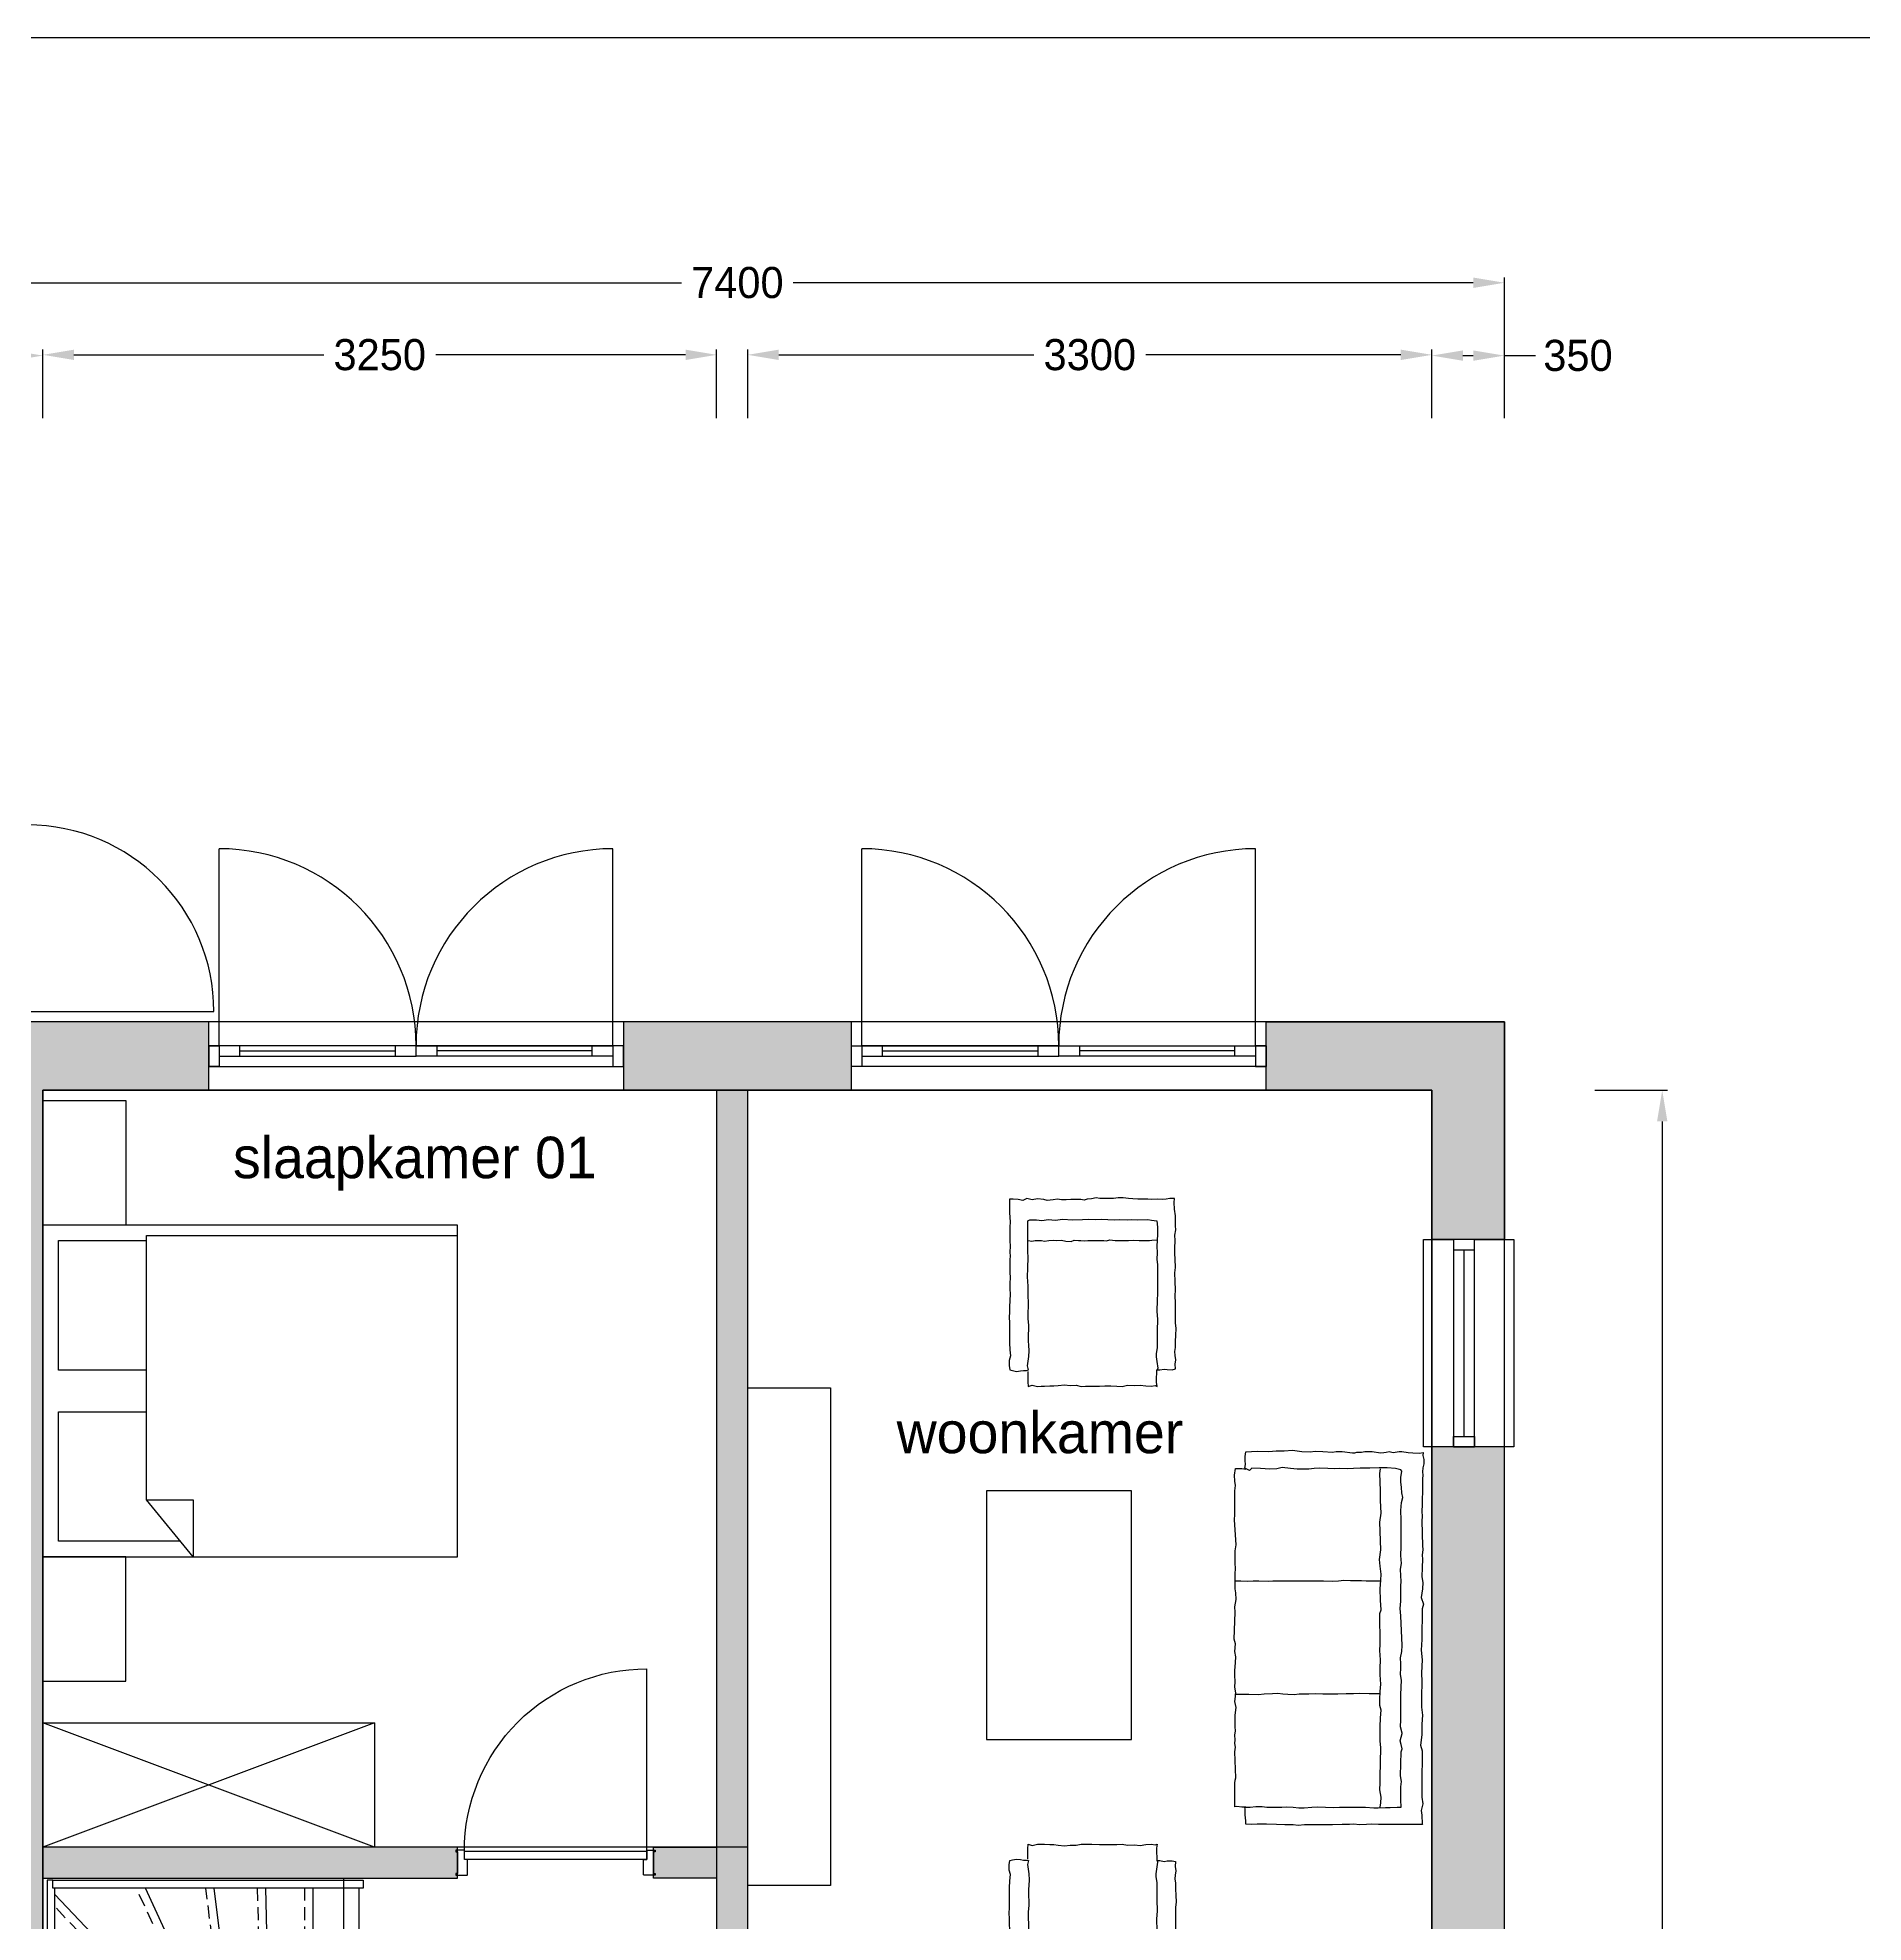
# Model space of a CAD drawing. Header units: millimetres. Extents: x 194362 to 347421, y -189721 to -131700.
# Drawn here: x 237621 to 246427, y -181034 to -171945 of the extents above; entities that cross this region are included whole.
import ezdxf

# ---------------------------------------------------------------- set-up
doc = ezdxf.new("R2010")
doc.units = ezdxf.units.MM
doc.linetypes.add('B0704', pattern=[3.75, 2.5, -1.25])
for name, color, linetype in [('78', 7, 'Continuous'), ('AC24XI--_HOUT', 8, 'Continuous'), ('AI24XI--_HOUT', 1, 'Continuous'), ('AL$8A---_HULPLIJNEN', 150, 'Continuous'), ('binnendeurkozijn', 1, 'Continuous'), ('interieur', 5, 'Continuous'), ('KOZIJN', 1, 'Continuous'), ('MAATLIJN', 5, 'Continuous'), ('text', 7, 'Continuous'), ('wand', 2, 'Continuous'), ('zicht', 5, 'Continuous')]:
    doc.layers.add(name, color=color, linetype=linetype)
doc.layers.add('hulp', color=6, linetype='Continuous', plot=False)
doc.styles.add('maat-klein', font='LSANS.TTF', dxfattribs={"height": 150})
doc.styles.get("Standard").update_dxf_attribs({"font": 'LSANS.TTF', "height": 20})
doc.dimstyles.new('maat-klein', dxfattribs={"dimtxt": 2.5, "dimasz": 150, "dimexe": 25, "dimexo": 25, "dimgap": 25, "dimtad": 0, "dimdec": 4, "dimtxsty": 'maat-klein', "dimcen": 150, "dimclrd": 256, "dimclre": 256, "dimclrt": 256, "dimadec": 0, "dimazin": 1, "dimtfac": 1, "dimtdec": 4, "dimtmove": 0, "dimatfit": 3, "dimfxl": 1, "dimlwd": -1, "dimlwe": -1, "dimarcsym": 0})

# ---------------------------------------------------------------- blocks, each defined once
blk = doc.blocks.new('kozijn binnendeur120x56')
at = {"layer": 'binnendeurkozijn'}
blk.add_lwpolyline([(-8, 8), (-8, -46), (-6, -48), (65, -48), (67, -46), (67, -33), (110, -33), (112, -31), (112, 8), (104, 8), (104, 0), (0, 0), (0, 8)], close=True, dxfattribs=at)
blk = doc.blocks.new('kozijn-bd-dagm850')
at = {"layer": 'binnendeurkozijn'}
blk.add_line((55, -33), (935, -33), dxfattribs=at)
blk.add_lwpolyline([(15, -913), (55, -913), (55, -33), (15, -33)], close=True, dxfattribs=at)
blk.add_arc((55, -33), 880, 270, 0, dxfattribs=at)
blk.add_blockref('kozijn binnendeur120x56', (-52, 0))
at = {"xscale": -1, "rotation": 180}
blk.add_blockref('kozijn binnendeur120x56', (-52, -946), dxfattribs=at)
blk = doc.blocks.new('78-SOFA1')
at = {"layer": '78'}
blk.add_lwpolyline([(2, 774.5), (38.4, 773.8), (66.5, 774.5), (91.6, 772.1), (112.1, 771.1), (137.1, 772.1), (157.2, 772.1), (187.4, 772.8), (205.6, 772.1), (227.8, 771.1), (260, 772.1), (275.3, 771.1), (295.4, 772.1), (317.7, 772.1), (342.6, 772.1), (356.8, 772.1), (380.9, 770.5), (409.1, 772.1), (431.2, 772.1), (463.4, 770.5), (487.7, 772.8), (526, 774.5), (547.3, 774.5), (572.2, 776.1), (598.5, 774.5), (628.7, 773.8), (660.2, 773.8), (695.3, 773.8), (728.6, 772.1), (759, 769.5), (780.2, 775.4), (805.2, 775.4), (826.5, 772.8), (829.4, 759.5), (833.5, 739.3), (831.4, 721), (828.6, 706.9), (828.6, 691.8), (826.5, 682.5), (807.2, 686.8), (784.2, 683.5), (762, 680.1), (733.9, 678.4), (706.5, 680.8), (688.3, 681.7), (656.1, 681.7), (630.8, 680.1), (611.7, 680.8), (577.5, 684.2), (544.1, 683.5), (526, 681.7), (495.7, 682.5), (473.6, 683.5), (424.2, 684.2), (398.2, 685.8), (378.9, 686.8), (333.8, 685.8), (283.3, 684.2), (255.1, 685.1), (219.7, 685.8), (198.6, 685.1), (168.5, 685.8), (144.2, 685.8), (106.8, 685.1), (102.8, 675.8), (102.8, 644), (105.6, 618.2), (101.6, 586.3), (104.8, 553.7), (98.8, 516.9), (102.8, 470.1), (101.6, 421.6), (99.6, 391.5), (100.8, 361.3), (99.6, 332), (101.6, 300.2), (102.8, 267.7), (101.6, 240.9), (102.8, 206.4), (101.6, 183), (102.8, 154.6), (100.8, 106.1), (103.6, 88.7), (106.8, 62.6), (137.1, 59.3), (171.3, 59.3), (201.6, 61), (229.8, 62.6), (261.2, 61), (292.2, 62.6), (319.7, 60.3), (352.7, 60.3), (378.9, 59.3), (402.2, 59.3), (431.2, 60.3), (457.4, 59.3), (489.7, 61), (543.3, 62.6), (583.5, 59.3), (636.8, 61), (693.3, 61.9), (718.6, 61.9), (748.7, 66.1), (763, 66.1), (785.1, 63.6), (818.4, 58.6), (826.5, 61), (826.5, 48.5), (822.4, 27.4), (824.4, 13.4), (825.4, -11), (821.4, -26.7), (798.3, -25.1), (777.1, -28.4), (756, -26), (737.9, -24.4), (717.8, -26.7), (689.3, -27.7), (658.2, -28.4), (626.7, -29.4), (599.7, -26.7), (568.2, -27.7), (535.1, -26.7), (502.9, -27.7), (469.6, -26), (439.3, -26.7), (400.2, -26), (358.8, -24.4), (332.6, -26.7), (292.2, -25.1), (265.2, -23.4), (239.8, -23.4), (202.7, -25.1), (176.5, -23.4), (150.4, -28.4), (131, -27.7), (83.5, -26.7), (50.4, -22.7), (18.1, -21.1), (-1.2, -22.7), (0, 0), (2.8, 17.4), (4, 33.5), (2, 61.9), (4, 89.5), (2.8, 106.1), (2, 136.2), (2, 154.6), (0.8, 179), (-1.2, 199.1), (-3.2, 224.9), (-3.2, 249.3), (0, 271.8), (-1.2, 307.9), (0, 337.9), (-3.2, 355.4), (0.8, 378.1), (2, 399), (8, 414), (4, 429.9), (4, 455), (4, 477.6), (6, 500.1), (6, 522.9), (2, 543), (6, 562.9), (9, 592.1), (4.8, 608.1), (0.8, 638.3), (6, 665), (0, 690.8), (9, 710.2), (4.8, 732), (2, 755.4)], close=True, dxfattribs=at)
for points in [[(201.6, 684.2), (205.6, 665.7), (202.7, 650), (202.7, 619.9), (205.6, 604.8), (202.7, 583.8), (200.6, 560.3), (201.6, 545.3), (200.6, 523.6), (204.7, 501.8), (206.8, 476.7), (200.6, 462.6), (201.6, 441), (202.7, 429), (203.6, 412.3), (202.7, 395.5), (201.6, 373.8), (202.7, 337.9), (201.6, 318.6), (203.6, 306.2), (198.6, 290.1), (201.6, 263.4), (202.7, 249.3), (202.7, 226.6), (201.6, 199.1), (200.6, 178), (202.7, 147.9), (201.6, 132.9), (201.6, 115.5), (202.7, 98.7), (200.6, 87), (199.6, 62.6)], [(833.5, 685.1), (846.7, 685.1), (883, 685.1), (906, 683.5), (899.1, 665), (906, 639), (905.1, 621.5), (905.1, 604.8), (903.1, 578.8), (903.1, 560.3), (901.1, 539.5), (898, 508.5), (901.1, 481.7), (900, 452.5), (906, 427.4), (905.1, 406.5), (905.1, 377.2), (904, 340.4), (903.1, 314.5), (903.1, 285.1), (904, 256.7), (906, 229.9), (900, 204.1), (902, 170.6), (899.1, 143.8), (903.1, 115.5), (905.1, 88.7), (902, 71.9), (906, 61.9), (885.9, 65.2), (863.6, 64.3), (843.5, 62.6), (825.4, 62.6)]]:
    blk.add_lwpolyline(points, dxfattribs=at)
blk = doc.blocks.new('78-SOFA4')
at = {"layer": '78'}
blk.add_lwpolyline([(4, 1794), (43.1, 1794), (76.7, 1794), (103.9, 1794), (142.7, 1794), (185.8, 1794), (215.3, 1794), (251.8, 1792.8), (273.9, 1794), (307.6, 1796.1), (334.7, 1791.8), (355.4, 1794), (391.8, 1794), (438.4, 1796.1), (479, 1796.1), (510.1, 1795), (537.1, 1795), (573.4, 1796.1), (603.4, 1798.3), (626.9, 1796.1), (668.2, 1796.1), (708.3, 1794), (756.6, 1791.8), (800.6, 1792.8), (828, 1794), (856.7, 1792.8), (856.7, 1775.6), (859.3, 1746.6), (859.3, 1720.7), (860.3, 1710.9), (849, 1710.9), (835.8, 1709.9), (808.4, 1707.7), (777.3, 1706.6), (755.4, 1709.9), (708.3, 1710.9), (682.4, 1709.9), (659, 1708.7), (627.9, 1710.9), (600.8, 1712.9), (574.9, 1712.9), (537.1, 1709.9), (508.5, 1708.7), (472.3, 1709.9), (434.8, 1712.1), (404.7, 1710.9), (351.8, 1710.9), (321.8, 1709.9), (279.1, 1710.9), (238.8, 1714.4), (216.9, 1714.4), (183, 1712.1), (159.7, 1712.1), (126, 1710.9), (106.5, 1710.9), (109.1, 1675.5), (107.8, 1642.9), (109.1, 1612.8), (105.2, 1585.9), (110.4, 1558.8), (106.5, 1443.8), (102.6, 1428.7), (106.5, 1408.4), (111.6, 1389.9), (101.3, 1355.5), (102.6, 1353.3), (110.4, 1322.2), (109.1, 1289.9), (107.8, 1257.6), (107.8, 1206.9), (107.8, 1170.2), (106.5, 1130.6), (105.2, 1099.2), (110.4, 1069.1), (107.8, 1040.2), (107.8, 1019.6), (110.4, 989.4), (103.9, 959.3), (101.3, 931.4), (109.1, 787.1), (111.6, 751.7), (109.1, 717.2), (109.1, 678.4), (107.8, 644.1), (106.5, 621.2), (107.8, 595.3), (110.4, 563), (105.2, 535), (107.8, 496.3), (106.5, 453.2), (106.5, 325.2), (107.8, 280), (105.2, 241.2), (98.7, 216.6), (103.9, 193.9), (105.2, 168), (109.1, 142.1), (107.8, 119.7), (103.9, 89.3), (107.8, 82.7), (133.8, 76.3), (173.9, 74.2), (212.7, 74.2), (258.4, 75.4), (305, 75.4), (336.3, 76.3), (365.8, 78.4), (406.3, 76.3), (428.1, 78.4), (460.7, 76.3), (499.7, 75.4), (526.8, 76.3), (552.6, 80.6), (585.3, 79.6), (608.6, 80.6), (640.9, 76.3), (681.4, 72), (705.7, 78.4), (739.9, 80.6), (785.1, 77.5), (826.7, 75.4), (838.4, 86.2), (860.3, 75.4), (857.8, 58.2), (859.3, 38.6), (859.3, 19.4), (856.7, -3.4), (829.3, -4.2), (798, -6.5), (745.1, -4.2), (709.9, -7.8), (670.8, -8.7), (630.5, -12), (586.3, -4.2), (544.9, -3.4), (521.6, -6.5), (485.2, -4.2), (437.4, -2.2), (420.3, -4.2), (390.7, -5.5), (341.5, 2.1), (329.6, 2.1), (320.5, -2.2), (298.3, -1.2), (282.7, -5.5), (267.2, -4.2), (246.6, -4.2), (206.5, 2.1), (191, 0), (179.1, -2.2), (164.9, -5.5), (145.3, 0), (116.8, -4.2), (103.9, -4.2), (72.6, 0), (50.9, 0.9), (18.1, 3), (0, 0), (2.6, 15), (-2.6, 33.1), (-2.6, 54.7), (2.6, 73.2), (4, 92.6), (1.4, 108.5), (4, 127), (4, 187.4), (5.2, 226.2), (5.2, 253.1), (7.8, 283.3), (5.2, 309.2), (7.8, 329.5), (4, 450.2), (2.6, 467.4), (5.2, 495.3), (4, 514.7), (5.2, 554.5), (7.8, 598.8), (1.4, 626.7), (4, 657.7), (10.4, 698.7), (-1.1, 731), (5.2, 753.8), (7.8, 901.2), (10.4, 952.9), (5.2, 1000.1), (9.2, 1062.5), (7.8, 1105.6), (9.2, 1176.8), (9.2, 1227.4), (4, 1267.2), (7.8, 1310.3), (7.8, 1362), (12.9, 1411.5), (5.2, 1438.6), (7.8, 1603.1), (6.6, 1662.3), (2.6, 1693.7), (10.4, 1727.1), (7.8, 1749.7), (5.2, 1790.6)], close=True, dxfattribs=at)
for points in [[(207.6, 1710.9), (205, 1689.3), (202.4, 1662.3), (209.1, 1626.9), (207.6, 1592.5), (207.6, 1564.5), (205, 1423.5), (207.6, 1391.2), (207.6, 1358.9), (207.6, 1322.2), (206.5, 1280.1), (203.9, 1242.6), (209.1, 1219.9), (210.1, 1191.8), (207.6, 1152), (205, 1117.6), (207.6, 1072.4), (207.6, 1040.2), (206.5, 1000.1), (209.1, 954.1), (207.6, 923.7), (210.1, 776.2), (202.4, 758.1), (206.5, 712.8), (207.6, 657.7), (205, 616), (202.4, 586.8), (207.6, 547.9), (211.7, 515.6), (205, 469.4), (209.1, 335.1), (203.9, 292), (206.5, 231.7), (206.5, 184.3), (207.6, 142.1), (210.1, 101.3), (206.5, 78.4)], [(856.7, 1710.9), (875.9, 1709.9), (899.3, 1707.7), (909.6, 1708.7), (909.6, 1686.3), (909.6, 1649.3), (909.6, 1624.8), (909.6, 1594.6), (907.1, 1580.5), (904.5, 1568.8), (908.5, 1442.9), (905.9, 1421.3), (908.5, 1402.9), (907.1, 1385.7), (908.5, 1363.2), (905.9, 1341.7), (907.1, 1322.2), (907.1, 1285.6), (907.1, 1267.2), (903.3, 1230.5), (909.6, 1200.4), (905.9, 1176.8), (904.5, 1159.5), (909.6, 1131.5), (907.1, 1104.7), (908.5, 1074.6), (908.5, 1053.1), (905.9, 1013), (904.5, 985), (909.6, 960.4), (905.9, 922.7), (912.2, 900), (907.1, 769.8), (908.5, 743.9), (903.3, 709.5), (904.5, 676.3), (907.1, 657.7), (907.1, 614.8), (907.1, 588), (905.9, 556.6), (907.1, 536.2), (907.1, 499.7), (907.1, 473.8), (903.3, 445.9), (911.1, 325.2), (909.6, 298.4), (908.5, 255.4), (909.6, 217.5), (909.6, 185.2), (905.9, 158.4), (908.5, 137.9), (911.1, 109.8), (905.9, 77.5), (875.9, 76.3), (856.7, 79.6)], [(209.1, 1163.8), (261, 1163.8), (307.6, 1162.9), (337.3, 1163.8), (372.5, 1163.8), (411.5, 1165.9), (442.5, 1165.9), (485.2, 1165), (520.4, 1163.8), (552.6, 1165), (599.5, 1165.9), (622.8, 1168.1), (652.7, 1167.2), (677.2, 1165), (702.1, 1162.9), (728, 1163.8), (766.9, 1165), (794.4, 1168.1), (842.2, 1167.2), (860.3, 1167.2), (908.5, 1167.2)], [(207.6, 621.2), (242.8, 621.2), (275, 621.2), (298.3, 619.1), (321.8, 618.2), (351.8, 618.2), (384, 616.9), (408.9, 620.2), (440, 622.4), (481.6, 621.2), (531.9, 620.2), (570.8, 620.2), (616.5, 620.2), (650.1, 621.2), (685, 621.2), (725.4, 621.2), (748.7, 622.4), (792.8, 620.2), (821.3, 621.2), (846.4, 622.4), (880, 620.2), (907.1, 620.2)]]:
    blk.add_lwpolyline(points, dxfattribs=at)
blk = doc.blocks.new('2pers-bed')
at = {"layer": 'interieur'}
for p, q in [((0, 0), (0, -2000)), ((0, 0), (0, -2000)), ((1600, 0), (0, 0)), ((1600, 0), (0, 0)), ((1600, -2000), (1600, 0)), ((1600, -2000), (1600, 0)), ((75, -663.6), (75, -75)), ((75, -75), (700, -75)), ((700, -75), (700, -500)), ((900, -75), (1525, -75)), ((900, -500), (900, -75)), ((1525, -75), (1525, -500)), ((0, -725), (275, -500)), ((275, -500), (1550, -500)), ((275, -500), (275, -725)), ((700, -500), (900, -500)), ((1550, -500), (1550, -2000)), ((275, -725), (0, -725)), ((0, -2000), (1600, -2000)), ((0, -2000), (1600, -2000))]:
    blk.add_line(p, q, dxfattribs=at)
blk = doc.blocks.new('*D63')
at = {"layer": 'Defpoints', "color": 0, "transparency": 16777216}
for p in [(240896.2, -173474.4), (237646.2, -173804.4), (240896.2, -173804.4)]:
    blk.add_point(p, dxfattribs=at)
at = {"layer": 'MAATLIJN', "transparency": 16777216}
for p, q in [((237646.2, -173779.4), (237646.2, -173449.4)), ((237796.2, -173474.4), (239000.8, -173474.4)), ((240746.2, -173474.4), (239541.6, -173474.4)), ((240896.2, -173779.4), (240896.2, -173449.4))]:
    blk.add_line(p, q, dxfattribs=at)
for points in [[(237796.2, -173449.4), (237796.2, -173499.4), (237646.2, -173474.4)], [(240746.2, -173449.4), (240746.2, -173499.4), (240896.2, -173474.4)]]:
    blk.add_solid(points, dxfattribs=at)
at = {"layer": 'MAATLIJN', "transparency": 16777216, "insert": (239271.2, -173474.4), "char_height": 150, "attachment_point": 5, "style": 'maat-klein'}
blk.add_mtext('3250', dxfattribs=at)
blk = doc.blocks.new('*D64')
at = {"layer": 'Defpoints', "color": 0, "transparency": 16777216}
for p in [(244346.2, -173474.4), (241046.2, -173804.4), (244346.2, -173804.4)]:
    blk.add_point(p, dxfattribs=at)
at = {"layer": 'MAATLIJN', "transparency": 16777216}
for p, q in [((241046.2, -173779.4), (241046.2, -173449.4)), ((241196.2, -173474.4), (242425.8, -173474.4)), ((244196.2, -173474.4), (242966.6, -173474.4)), ((244346.2, -173779.4), (244346.2, -173449.4))]:
    blk.add_line(p, q, dxfattribs=at)
for points in [[(241196.2, -173449.4), (241196.2, -173499.4), (241046.2, -173474.4)], [(244196.2, -173449.4), (244196.2, -173499.4), (244346.2, -173474.4)]]:
    blk.add_solid(points, dxfattribs=at)
at = {"layer": 'MAATLIJN', "transparency": 16777216, "insert": (242696.2, -173474.4), "char_height": 150, "attachment_point": 5, "style": 'maat-klein'}
blk.add_mtext('3300', dxfattribs=at)
blk = doc.blocks.new('*D65')
at = {"layer": 'Defpoints', "color": 0, "transparency": 16777216}
for p in [(237296.2, -173478.1), (237296.2, -173804.4), (237646.2, -173804.4)]:
    blk.add_point(p, dxfattribs=at)
at = {"layer": 'MAATLIJN', "transparency": 16777216}
for p, q in [((237296.2, -173478.1), (237146.2, -173478.1)), ((237296.2, -173779.4), (237296.2, -173453.1)), ((237496.2, -173478.1), (237446.2, -173478.1)), ((237646.2, -173779.4), (237646.2, -173453.1))]:
    blk.add_line(p, q, dxfattribs=at)
for points in [[(237446.2, -173453.1), (237446.2, -173503.1), (237296.2, -173478.1)], [(237496.2, -173453.1), (237496.2, -173503.1), (237646.2, -173478.1)]]:
    blk.add_solid(points, dxfattribs=at)
at = {"layer": 'MAATLIJN', "transparency": 16777216, "insert": (236941.4, -173478.1), "char_height": 150, "attachment_point": 5, "style": 'maat-klein'}
blk.add_mtext('350', dxfattribs=at)
blk = doc.blocks.new('*D66')
at = {"layer": 'Defpoints', "color": 0, "transparency": 16777216}
for p in [(244696.2, -173478.1), (244346.2, -173804.4), (244696.2, -173804.4)]:
    blk.add_point(p, dxfattribs=at)
at = {"layer": 'MAATLIJN', "transparency": 16777216}
for p, q in [((244346.2, -173779.4), (244346.2, -173453.1)), ((244496.2, -173478.1), (244546.2, -173478.1)), ((244696.2, -173779.4), (244696.2, -173453.1)), ((244696.2, -173478.1), (244846.2, -173478.1))]:
    blk.add_line(p, q, dxfattribs=at)
for points in [[(244496.2, -173453.1), (244496.2, -173503.1), (244346.2, -173478.1)], [(244546.2, -173453.1), (244546.2, -173503.1), (244696.2, -173478.1)]]:
    blk.add_solid(points, dxfattribs=at)
at = {"layer": 'MAATLIJN', "transparency": 16777216, "insert": (245051, -173478.1), "char_height": 150, "attachment_point": 5, "style": 'maat-klein'}
blk.add_mtext('350', dxfattribs=at)
blk = doc.blocks.new('*D67')
at = {"layer": 'Defpoints', "color": 0, "transparency": 16777216}
for p in [(244696.2, -173126.7), (237296.2, -173804.4), (244696.2, -173804.4)]:
    blk.add_point(p, dxfattribs=at)
at = {"layer": 'MAATLIJN', "transparency": 16777216}
for p, q in [((237296.2, -173779.4), (237296.2, -173101.7)), ((237446.2, -173126.7), (240726.5, -173126.7)), ((244546.2, -173126.7), (241265.9, -173126.7)), ((244696.2, -173779.4), (244696.2, -173101.7))]:
    blk.add_line(p, q, dxfattribs=at)
for points in [[(237446.2, -173101.7), (237446.2, -173151.7), (237296.2, -173126.7)], [(244546.2, -173101.7), (244546.2, -173151.7), (244696.2, -173126.7)]]:
    blk.add_solid(points, dxfattribs=at)
at = {"layer": 'MAATLIJN', "transparency": 16777216, "insert": (240996.2, -173126.7), "char_height": 150, "attachment_point": 5, "style": 'maat-klein'}
blk.add_mtext('7400', dxfattribs=at)
blk = doc.blocks.new('*D68')
at = {"layer": 'Defpoints', "color": 0, "transparency": 16777216}
for p in [(245107.4, -177021.4), (245107.4, -185721.4), (245457.4, -185721.4)]:
    blk.add_point(p, dxfattribs=at)
at = {"layer": 'MAATLIJN', "transparency": 16777216}
for p, q in [((245132.4, -177021.4), (245482.4, -177021.4)), ((245457.4, -177171.4), (245457.4, -181099.4)), ((245457.4, -185571.4), (245457.4, -181643.4)), ((245132.4, -185721.4), (245482.4, -185721.4))]:
    blk.add_line(p, q, dxfattribs=at)
for points in [[(245432.4, -177171.4), (245482.4, -177171.4), (245457.4, -177021.4)], [(245432.4, -185571.4), (245482.4, -185571.4), (245457.4, -185721.4)]]:
    blk.add_solid(points, dxfattribs=at)
at = {"layer": 'MAATLIJN', "transparency": 16777216, "insert": (245457.4, -181371.4), "char_height": 150, "attachment_point": 5, "rotation": 90, "style": 'maat-klein'}
blk.add_mtext('8700', dxfattribs=at)
blk = doc.blocks.new('AU-710-BAZ')
at = {"layer": 'AC24XI--_HOUT'}
for p, q in [((-920, -320), (-1280, -320)), ((-1890, -930), (-1890, -1312.6)), ((-310, -1525.8), (-310, -930))]:
    blk.add_line(p, q, dxfattribs=at)
blk.add_lwpolyline([(-1912.1, -1266.9), (-1932.6, -1309.1), (-1890, -1398), (-1803.1, -1215.8), (-1823.6, -1173.6), (-1890, -1312.6), (-1912.1, -1266.9)], dxfattribs=at)
for centre, start, end in [((-1280, -930), 90.00001, 180.00001), ((-920, -930), 0.00002, 90.00001)]:
    blk.add_arc(centre, 610, start, end, dxfattribs=at)
at = {"layer": 'AI24XI--_HOUT', "linetype": 'Continuous'}
for points in [[(-48, -58), (-48, -48), (-10, -48), (-10, -20), (-2190, -20), (-2190, -48), (-2152, -48), (-2152, -58)], [(-2190, -48), (-2152, -48), (-2152, -1488), (-2190, -1488)], [(-10, -1545.8), (-48, -1545.8), (-48, -48), (-10, -48)], [(-1262, -950), (-1148, -950), (-1148, -883), (-1262, -883)], [(-1148, -935.5), (-1052, -935.5), (-1052, -897.5), (-1148, -897.5)], [(-1052, -950), (-938, -950), (-938, -883), (-1052, -883)], [(-1210, -1488), (-1248, -1488), (-1248, -950), (-1210, -950)], [(-990, -950), (-952, -950), (-952, -1545.8), (-990, -1545.8)], [(-2152, -1398), (-1248, -1398), (-1248, -1488), (-2152, -1488)]]:
    blk.add_lwpolyline(points, close=True, dxfattribs=at)
at = {"layer": 'AI24XI--_HOUT', "linetype": 'B0704', "ltscale": 25}
for points in [[(-1250.9, -883), (-1895.9, -58)], [(-1507.4, -58), (-1212.7, -883)], [(-1208, -58), (-1140.1, -897.5)], [(-928.5, -58), (-1044.9, -883)], [(-1020.9, -883), (-597, -58)], [(-1006.1, -883), (-137.3, -58)], [(-1262, -917.8), (-2152, -317.2)], [(-986.9, -883), (-48, -451.3)], [(-1262, -938.5), (-2152, -695.5)], [(-938, -897.7), (-48, -786.2)], [(-1248, -1056.5), (-2152, -968.8)], [(-952, -1056.1), (-48, -1036)], [(-2152, -1208.3), (-1248, -1235)], [(-952, -1263.8), (-48, -1263.8)], [(-2152, -1438), (-1248, -1438)], [(-2152, -1450), (-1248, -1450)]]:
    blk.add_lwpolyline(points, dxfattribs=at)
at = {"layer": 'AI24XI--_HOUT', "linetype": 'Continuous'}
for points in [[(-1200.1, -883), (-1845.1, -58)], [(-1464.9, -58), (-1170.2, -883)], [(-1167.9, -58), (-1100, -897.5)], [(-888.1, -58), (-1004.5, -883)], [(-975.9, -883), (-552, -58)], [(-948, -883), (-79.2, -58)], [(-1242, -883), (-2152, -268.9)], [(-938, -904.6), (-48, -495.4)], [(-1262, -897), (-2152, -654)], [(-938, -938), (-48, -826.6)], [(-1248, -1016.3), (-2152, -928.6)], [(-952, -1096.2), (-48, -1076)], [(-2152, -1168.2), (-1248, -1195)], [(-952, -1303.8), (-48, -1303.8)], [(-952, -1525.8), (-48, -1525.8)]]:
    blk.add_lwpolyline(points, dxfattribs=at)
at = {"layer": 'AL$8A---_HULPLIJNEN'}
blk.add_lwpolyline([(-2200, -1450), (-2200, 0), (0, 0), (0, -1450)], close=True, dxfattribs=at)

msp = doc.modelspace()

# ---------------------------------------------------------------- hatches: boundary and pattern name
at = {"layer": 'wand'}
h = msp.add_hatch(color=256, dxfattribs=at)
h.dxf.hatch_style = 1
h.paths.add_polyline_path([(244346.20338, -177021.39181), (243546.20338, -177021.39181), (243546.20338, -176691.39181), (244696.20338, -176691.39181), (244696.20338, -177741.39181), (244346.20338, -177741.39181)])
h.paths.add_polyline_path([(240446.20338, -177021.39181), (241546.20338, -177021.39181), (241546.20338, -176691.39181), (240446.20338, -176691.39181)])
h.paths.add_polyline_path([(237646.20338, -177021.39181), (238446.20338, -177021.39181), (238446.20338, -176691.39181), (237296.20338, -176691.39181), (237296.20338, -181556.39181), (237646.20338, -181556.39181)])
h.paths.add_polyline_path([(238886.20338, -185721.39181), (238886.20338, -185926.39181), (238916.20338, -185926.39181), (238916.20338, -186051.39181), (237296.20338, -186051.39181), (237296.20338, -184541.39181), (237646.20338, -184541.39181), (237646.20338, -185721.39181)])
h.paths.add_polyline_path([(239146.20338, -185721.39181), (239146.20338, -185926.39181), (239116.20338, -185926.39181), (239116.20338, -186051.39181), (239646.20338, -186051.39181), (239646.20338, -185721.39181)])
h.paths.add_polyline_path([(240896.20338, -185721.39181), (240896.20338, -186051.39181), (241796.20338, -186051.39181), (241796.20338, -185721.39181)])
h.paths.add_polyline_path([(244346.20338, -185721.39181), (243296.20338, -185721.39181), (243296.20338, -186051.39181), (244696.20338, -186051.39181), (244696.20338, -183741.39181), (244346.20338, -183741.39181)])
h.paths.add_polyline_path([(244346.20338, -182741.39181), (244696.20338, -182741.39181), (244696.20338, -178741.39181), (244346.20338, -178741.39181)])
h = msp.add_hatch(color=256, dxfattribs=at)
h.dxf.hatch_style = 1
h.paths.add_polyline_path([(241046.20338, -181675.39181), (241046.20338, -177021.39181), (240896.20338, -177021.39181), (240896.20338, -181675.39181)])
h.paths.add_polyline_path([(241046.20338, -182721.39181), (241046.20338, -182621.39181), (240896.20338, -182621.39181), (240896.20338, -182721.39181)])
h.paths.add_polyline_path([(240896.20338, -182721.39181), (241646.20338, -182721.39181), (241646.20338, -182871.39181), (240896.20338, -182871.39181)])
h.paths.add_polyline_path([(241646.20338, -183921.39181), (241646.20338, -182871.39181), (241496.20338, -182871.39181), (241496.20338, -183921.39181)])
h.paths.add_polyline_path([(240896.20338, -183921.39181), (241646.20338, -183921.39181), (241646.20338, -184071.39181), (240896.20338, -184071.39181)])
h.paths.add_polyline_path([(241046.20338, -184821.39181), (241046.20338, -184071.39181), (240896.20338, -184071.39181), (240896.20338, -184821.39181)])
h.paths.add_polyline_path([(241046.20338, -184821.39181), (241646.20338, -184821.39181), (241646.20338, -184671.39181), (241046.20338, -184671.39181)])
h.paths.add_polyline_path([(241646.20338, -184821.39181), (241646.20338, -185721.39181), (241496.20338, -185721.39181), (241496.20338, -184821.39181)])
h.paths.add_polyline_path([(239646.20338, -185721.39181), (239646.20338, -184117.39181), (239496.20338, -184117.39181), (239496.20338, -185721.39181)])
h.paths.add_polyline_path([(237646.20338, -183171.39181), (239646.20338, -183171.39181), (239646.20338, -183021.39181), (237646.20338, -183021.39181)])
h.paths.add_polyline_path([(239646.20338, -182921.39181), (239496.20338, -182921.39181)])
h.paths.add_polyline_path([(237646.20338, -180821.39181), (239646.20338, -180821.39181), (239646.20338, -180671.39181), (237646.20338, -180671.39181)])
h.paths.add_polyline_path([(240896.20338, -180821.39181), (240592.20338, -180821.39181), (240592.20338, -180671.39181), (240896.20338, -180671.39181)])

# ---------------------------------------------------------------- linework, layer by layer
msp.add_lwpolyline([(229907.73406, -189720.98102), (260901.41777, -189720.98102), (260901.41777, -171944.86583), (229907.73406, -171944.86583)], close=True)
at = {"layer": 'hulp'}
for points in [[(237296.20338, -186051.39181), (244696.20338, -186051.39181), (244696.20338, -176691.39181), (237296.20338, -176691.39181)], [(237646.20338, -185721.39181), (244346.20338, -185721.39181), (244346.20338, -177021.39181), (237646.20338, -177021.39181)], [(241646.20338, -185721.39181), (241646.20338, -184671.39181), (241046.20338, -184671.39181), (241046.20338, -184071.39181), (241646.20338, -184071.39181), (241646.20338, -182721.39181), (241046.20338, -182721.39181), (241046.20338, -180671.39181), (237646.20338, -180671.39181), (237646.20338, -177021.39181), (244346.20338, -177021.39181), (244346.20338, -185721.39181)]]:
    msp.add_lwpolyline(points, close=True, dxfattribs=at)
at = {"layer": 'interieur'}
for p, q in [((239246.20338, -180071.39181), (237646.20338, -180671.39181)), ((239246.20338, -180671.39181), (237646.20338, -180071.39181))]:
    msp.add_line(p, q, dxfattribs=at)
for points in [[(237646.20338, -177071.39181), (238046.20338, -177071.39181), (238046.20338, -177671.39181), (237646.20338, -177671.39181)], [(241046.20338, -178456.28827), (241446.20338, -178456.28827), (241446.20338, -180856.28827), (241046.20338, -180856.28827)], [(242197.18266, -180153.1383), (242897.18266, -180153.1383), (242897.18266, -178953.1383), (242197.18266, -178953.1383)], [(237646.20338, -179871.39181), (238046.20338, -179871.39181), (238046.20338, -179271.39181), (237646.20338, -179271.39181)], [(239246.20338, -180071.39181), (239246.20338, -180671.39181), (237646.20338, -180671.39181), (237646.20338, -180071.39181)]]:
    msp.add_lwpolyline(points, close=True, dxfattribs=at)
at = {"layer": 'KOZIJN'}
for p, q in [((238496.20338, -176806.39181), (238496.20338, -175856.39181)), ((240396.20338, -176806.39181), (240396.20338, -175856.39181)), ((241596.20338, -176806.39181), (241596.20338, -175856.39181)), ((243496.20338, -176806.39181), (243496.20338, -175856.39181)), ((237571.20338, -176641.39181), (238471.20338, -176641.39181)), ((238596.20338, -176831.39181), (239346.20338, -176831.39181)), ((240296.20338, -176831.39181), (239546.20338, -176831.39181)), ((241696.20338, -176831.39181), (242446.20338, -176831.39181)), ((243396.20338, -176831.39181), (242646.20338, -176831.39181)), ((244501.20338, -177791.39181), (244501.20338, -178691.39181))]:
    msp.add_line(p, q, dxfattribs=at)
for points in [[(238496.20338, -176906.39181), (238446.20338, -176906.39181), (238446.20338, -176806.39181), (238496.20338, -176806.39181)], [(240446.20338, -176806.39181), (238446.20338, -176806.39181), (238446.20338, -176906.39181), (240446.20338, -176906.39181)], [(238496.20338, -176856.39181), (238596.20338, -176856.39181), (238596.20338, -176806.39181), (238496.20338, -176806.39181)], [(238496.20338, -176856.39181), (239446.20338, -176856.39181), (239446.20338, -176806.39181), (238496.20338, -176806.39181)], [(239346.20338, -176856.39181), (239446.20338, -176856.39181), (239446.20338, -176806.39181), (239346.20338, -176806.39181)], [(239546.20338, -176856.39181), (239446.20338, -176856.39181), (239446.20338, -176806.39181), (239546.20338, -176806.39181)], [(240396.20338, -176856.39181), (239446.20338, -176856.39181), (239446.20338, -176806.39181), (240396.20338, -176806.39181)], [(240396.20338, -176856.39181), (240296.20338, -176856.39181), (240296.20338, -176806.39181), (240396.20338, -176806.39181)], [(240396.20338, -176906.39181), (240446.20338, -176906.39181), (240446.20338, -176806.39181), (240396.20338, -176806.39181)], [(241596.20338, -176906.39181), (241546.20338, -176906.39181), (241546.20338, -176806.39181), (241596.20338, -176806.39181)], [(241546.20338, -176806.39181), (243546.20338, -176806.39181), (243546.20338, -176906.39181), (241546.20338, -176906.39181)], [(241596.20338, -176856.39181), (241696.20338, -176856.39181), (241696.20338, -176806.39181), (241596.20338, -176806.39181)], [(241596.20338, -176856.39181), (242546.20338, -176856.39181), (242546.20338, -176806.39181), (241596.20338, -176806.39181)], [(242446.20338, -176856.39181), (242546.20338, -176856.39181), (242546.20338, -176806.39181), (242446.20338, -176806.39181)], [(242646.20338, -176856.39181), (242546.20338, -176856.39181), (242546.20338, -176806.39181), (242646.20338, -176806.39181)], [(243496.20338, -176856.39181), (242546.20338, -176856.39181), (242546.20338, -176806.39181), (243496.20338, -176806.39181)], [(243496.20338, -176856.39181), (243396.20338, -176856.39181), (243396.20338, -176806.39181), (243496.20338, -176806.39181)], [(243496.20338, -176906.39181), (243546.20338, -176906.39181), (243546.20338, -176806.39181), (243496.20338, -176806.39181)], [(244451.20338, -177741.39181), (244451.20338, -178741.39181), (244551.20338, -178741.39181), (244551.20338, -177741.39181)], [(244451.20338, -177741.39181), (244451.20338, -177791.39181), (244551.20338, -177791.39181), (244551.20338, -177741.39181)], [(244451.20338, -178741.39181), (244451.20338, -178691.39181), (244551.20338, -178691.39181), (244551.20338, -178741.39181)]]:
    msp.add_lwpolyline(points, close=True, dxfattribs=at)
for centre, radius, start, end in [((237571.20338, -176641.39181), 900, 0, 90), ((238496.20338, -176806.39181), 950, 0, 90), ((240396.20338, -176806.39181), 950, 90, 180), ((241596.20338, -176806.39181), 950, 0, 90), ((243496.20338, -176806.39181), 950, 90, 180)]:
    msp.add_arc(centre, radius, start, end, dxfattribs=at)
at = {"layer": 'wand'}
for points in [[(237646.20338, -177021.39181), (238446.20338, -177021.39181), (238446.20338, -176691.39181), (237296.20338, -176691.39181), (237296.20338, -181556.39181), (237646.20338, -181556.39181)], [(240446.20338, -177021.39181), (241546.20338, -177021.39181), (241546.20338, -176691.39181), (240446.20338, -176691.39181)], [(244346.20338, -177021.39181), (243546.20338, -177021.39181), (243546.20338, -176691.39181), (244696.20338, -176691.39181), (244696.20338, -177741.39181), (244346.20338, -177741.39181)], [(241046.20338, -181675.39181), (241046.20338, -177021.39181), (240896.20338, -177021.39181), (240896.20338, -181675.39181)], [(244346.20338, -182741.39181), (244696.20338, -182741.39181), (244696.20338, -178741.39181), (244346.20338, -178741.39181)], [(237646.20338, -180821.39181), (239646.20338, -180821.39181), (239646.20338, -180671.39181), (237646.20338, -180671.39181)], [(240896.20338, -180821.39181), (240592.20338, -180821.39181), (240592.20338, -180671.39181), (240896.20338, -180671.39181)]]:
    msp.add_lwpolyline(points, close=True, dxfattribs=at)
at = {"layer": 'zicht'}
for points in [[(244451.20338, -177741.39181), (244451.20338, -178741.39181), (244306.20338, -178741.39181), (244306.20338, -177741.39181)], [(244741.20338, -177741.39181), (244741.20338, -178741.39181), (244551.20338, -178741.39181), (244551.20338, -177741.39181)]]:
    msp.add_lwpolyline(points, close=True, dxfattribs=at)

# ---------------------------------------------------------------- block references
at = {"xscale": -1, "rotation": 270}
msp.add_blockref('kozijn-bd-dagm850', (240592.20338, -180746.39181), dxfattribs=at)
at = {"rotation": 90}
msp.add_blockref('AU-710-BAZ', (237646.20338, -180821.39181), dxfattribs=at)
at = {"layer": 'interieur', "xscale": -1, "rotation": 90}
msp.add_blockref('78-SOFA1', (243082.71843, -177543.7023), dxfattribs=at)
at = {"layer": 'interieur'}
for name, p, rotation in [('2pers-bed', (237646.20338, -179271.39181), 90), ('78-SOFA4', (244304.85363, -178768.34389), 180), ('78-SOFA1', (243082.71843, -181562.57431), 90)]:
    msp.add_blockref(name, p, dxfattribs=dict(at, rotation=rotation))

# ---------------------------------------------------------------- texts
at = {"layer": 'text', "char_height": 200, "width": 5617.67, "attachment_point": 1}
for s, insert in [('\\pi-600,l800,t800;slaapkamer 01', (238363.52868, -177245.39604)), ('\\pi-600,l800,t800;woonkamer', (241564.53868, -178571.55429))]:
    msp.add_mtext(s, dxfattribs=dict(at, insert=insert))

# ---------------------------------------------------------------- dimensions: what is measured, and where the dimension line sits
at = {"layer": 'MAATLIJN'}
for base, p1, p2, picture, middle in [((244696.20338, -173126.73851), (237296.20338, -173804.37422), (244696.20338, -173804.37422), '*D67', (240996.20338, -173126.73851)), ((237296.20338, -173478.12422), (237646.20338, -173804.37422), (237296.20338, -173804.37422), '*D65', (236941.40608, -173478.12422)), ((240896.20338, -173474.37422), (237646.20338, -173804.37422), (240896.20338, -173804.37422), '*D63', (239271.20338, -173474.37422)), ((244346.20338, -173474.37422), (241046.20338, -173804.37422), (244346.20338, -173804.37422), '*D64', (242696.20338, -173474.37422)), ((244696.20338, -173478.12422), (244346.20338, -173804.37422), (244696.20338, -173804.37422), '*D66', (245051.00067, -173478.12422))]:
    dim = msp.add_linear_dim(base=base, p1=p1, p2=p2, dimstyle='maat-klein', dxfattribs=at)
    dim.commit()
    dim.dimension.update_dxf_attribs({"geometry": picture, "text_midpoint": middle})
dim = msp.add_linear_dim(base=(245457.35936, -185721.39181), p1=(245107.35936, -177021.39181), p2=(245107.35936, -185721.39181), angle=90, dimstyle='maat-klein', dxfattribs=at)
dim.commit()
dim.dimension.update_dxf_attribs({"geometry": '*D68', "text_midpoint": (245457.35936, -181371.39181)})

doc.saveas('drawing.dxf')
